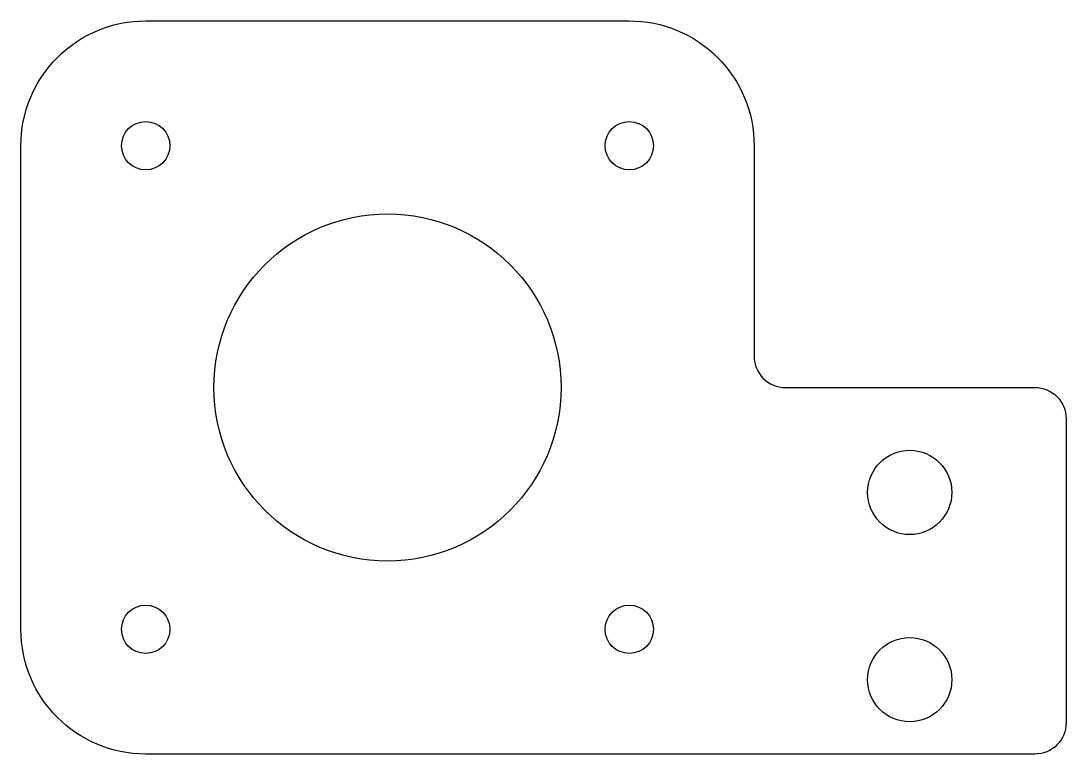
# Model space of a CAD drawing. Header units: millimetres. Extents: x 3 to 70, y 6.8 to 53.8.
import ezdxf

# ---------------------------------------------------------------- set-up
doc = ezdxf.new("R2010")
doc.units = ezdxf.units.MM
doc.layers.get('0').update_dxf_attribs({"linetype": 'CONTINUOUS'})

msp = doc.modelspace()

# ---------------------------------------------------------------- linework, layer by layer
msp.add_lwpolyline([(68.023, 6.82), (11.014, 6.82, -0.413886), (3.023, 14.82), (3.023, 45.82, -0.414214), (11.023, 53.82), (42.023, 53.82, -0.414214), (50.023, 45.82), (50.023, 32.32, 0.414214), (52.023, 30.32), (68.023, 30.32, -0.414214), (70.023, 28.32), (70.023, 8.82, -0.414215)], format="xyb", close=True)
for centre, radius in [((11.023, 45.82), 1.55), ((42.023, 45.82), 1.55), ((26.523, 30.32), 11.125), ((60, 23.592), 2.7), ((11.023, 14.82), 1.55), ((42.023, 14.82), 1.55), ((60, 11.592), 2.7)]:
    msp.add_circle(centre, radius)

doc.saveas('drawing.dxf')
